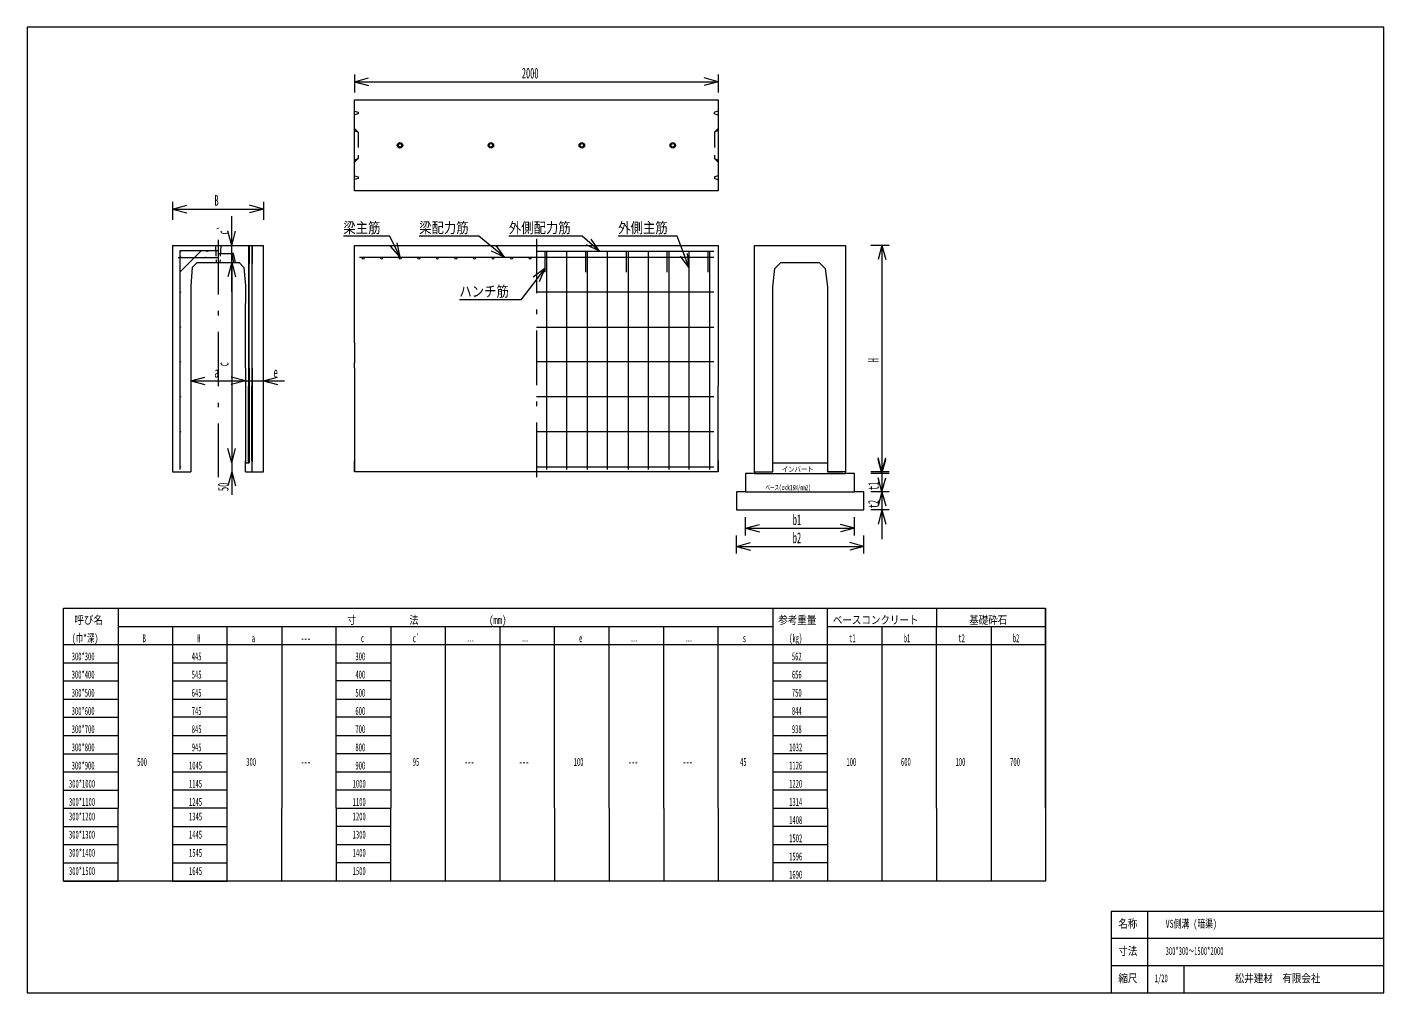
# Model space of a CAD drawing. Units: millimetres, scale not verified. Extents: x 255 to 7715, y 190 to 5500.
import ezdxf
from ezdxf.enums import TextEntityAlignment as Align

# ---------------------------------------------------------------- set-up
doc = ezdxf.new("R2010")
doc.units = ezdxf.units.MM
doc.header["$LTSCALE"] = 10
for name, pattern in [('USER1', [50.5, 30, -9, 2.5, -9]), ('USER2', [8, 6, -2]), ('USER3', [12.6, 8.4, -4.2])]:
    doc.linetypes.add(name, pattern=pattern)
for name, color, linetype, lineweight in [('1', 7, 'Continuous', 18), ('10', 3, 'Continuous', 18), ('17', 7, 'Continuous', 18), ('18', 7, 'Continuous', 18), ('2', 7, 'Continuous', 18), ('5', 7, 'Continuous', 18), ('6', 7, 'Continuous', 18)]:
    doc.layers.add(name, color=color, linetype=linetype, lineweight=lineweight)
doc.styles.add('ＭＳ ゴシック', font='')
doc.styles.get('ＭＳ ゴシック').set_extended_font_data('MS Gothic')

msp = doc.modelspace()

# ---------------------------------------------------------------- linework, layer by layer
at = {"layer": '1'}
for p, q in [((255, 5500), (255, 190)), ((7715, 5500), (255, 5500)), ((7715, 190), (7715, 5500)), ((2055, 5240), (2055, 5140)), ((4055, 5240), (4055, 5140)), ((2055, 5200), (2132.27, 5220.71)), ((2055, 5200), (4055, 5200)), ((2055, 5200), (2132.27, 5179.29)), ((4055, 5200), (3977.73, 5220.71)), ((4055, 5200), (3977.73, 5179.29)), ((2055, 5100), (4055, 5100)), ((2055, 4600), (2055, 5100)), ((4055, 5100), (4055, 4600)), ((2055, 5037.5), (2075, 5032.5)), ((2075, 5022.5), (2055, 5017.5)), ((2075, 5032.5), (2075, 5022.5)), ((4055, 5037.5), (4035, 5032.5)), ((4035, 5022.5), (4035, 5032.5)), ((4035, 5022.5), (4055, 5017.5)), ((2055, 4682.5), (2075, 4677.5)), ((2075, 4667.5), (2055, 4662.5)), ((2075, 4677.5), (2075, 4667.5)), ((4055, 4682.5), (4035, 4677.5)), ((4035, 4677.5), (4035, 4667.5)), ((4035, 4667.5), (4055, 4662.5)), ((4055, 4600), (2055, 4600)), ((1055, 4540), (1055, 4440)), ((1055, 4500), (1132.27, 4520.71)), ((1055, 4500), (1555, 4500)), ((1055, 4500), (1132.27, 4479.29)), ((1555, 4500), (1477.73, 4520.71)), ((1555, 4500), (1477.73, 4479.29)), ((1555, 4540), (1555, 4440)), ((1380, 4045), (1380, 4460)), ((1380, 4300), (1359.29, 4377.27)), ((1380, 4300), (1400.71, 4377.27)), ((1055, 4300), (1555, 4300)), ((1055, 4300), (1055, 3055)), ((1212.57, 4270), (1095, 4152.43)), ((1305, 4255), (1380, 4255)), ((1380, 4253), (1305, 4253)), ((1390, 4255), (1380, 4255)), ((1380, 4253), (1390, 4255)), ((1380, 4253), (1390, 4205)), ((1400, 4205), (1390, 4255)), ((1473, 4300), (1473, 4200)), ((1475, 4300), (1475, 4200)), ((1490, 4300), (1490, 4200)), ((1492, 4300), (1492, 4200)), ((1555, 3055), (1555, 4300)), ((2055, 4300), (4055, 4300)), ((2055, 3765), (2055, 4300)), ((3101, 4268), (3101, 4152.43)), ((3325, 4268), (3325, 4152.43)), ((3549, 4268), (3549, 4152.43)), ((3773, 4268), (3773, 4152.43)), ((3997, 4268), (3997, 4152.43)), ((4055, 4300), (4055, 3765)), ((4255, 3055), (4255, 4300)), ((4255, 4300), (4755, 4300)), ((4755, 4300), (4755, 3055)), ((4995, 4300), (4895, 4300)), ((4955, 4300), (4934.29, 4222.73)), ((4955, 4300), (4955, 3055)), ((4955, 4300), (4975.71, 4222.73)), ((1163, 4178), (1155, 4078)), ((1190, 4205), (1163, 4178)), ((1190, 4205), (1425, 4205)), ((1380, 4205), (1359.29, 4127.73)), ((1380, 4205), (1359.29, 4127.73)), ((1380, 4205), (1380, 3105)), ((1380, 4205), (1400.71, 4127.73)), ((1380, 4205), (1400.71, 4127.73)), ((1420, 4205), (1447, 4178)), ((1447, 4178), (1455, 4078)), ((1473, 4200), (1473, 3625)), ((1475, 3625), (1475, 4200)), ((1490, 4200), (1490, 3625)), ((1492, 3625), (1492, 4200)), ((4367, 4172), (4400, 4205)), ((4400, 4205), (4610, 4205)), ((4610, 4205), (4643, 4172)), ((3101, 4173.78), (2968.83, 4000)), ((3101, 4173.78), (3037.74, 4124.81)), ((3101, 4173.78), (3070.7, 4099.74)), ((4355, 4072), (4367, 4172)), ((4643, 4172), (4655, 4072)), ((1155, 4078), (1155, 3981)), ((1455, 4078), (1455, 3981)), ((4355, 4060), (4355, 4072)), ((4355, 3055), (4355, 4060)), ((4655, 4072), (4655, 4060)), ((4655, 4060), (4655, 3055)), ((1155, 3981), (1155, 3625)), ((1455, 3625), (1455, 3981)), ((2968.83, 4000), (2631.7, 4000)), ((2055, 3765), (2055, 3655)), ((4055, 3765), (4055, 3655)), ((1155, 3625), (1155, 3525)), ((1455, 3625), (1455, 3525)), ((1473, 3625), (1473, 3525)), ((1475, 3625), (1475, 3525)), ((1490, 3625), (1490, 3525)), ((1492, 3625), (1492, 3525)), ((2055, 3625), (2055, 3655)), ((2055, 3625), (2055, 3525)), ((4055, 3655), (4055, 3625)), ((4055, 3625), (4055, 3525)), ((1155, 3555), (1232.27, 3575.71)), ((1155, 3555), (1455, 3555)), ((1155, 3555), (1232.27, 3534.29)), ((1155, 3525), (1155, 3055)), ((1295, 3555), (1670.05, 3555)), ((1455, 3555), (1377.73, 3575.71)), ((1455, 3555), (1377.73, 3575.71)), ((1455, 3555), (1377.73, 3534.29)), ((1455, 3555), (1377.73, 3534.29)), ((1455, 3525), (1455, 3111.3)), ((1473, 3105), (1473, 3525)), ((1475, 3525), (1475, 3105)), ((1490, 3115), (1490, 3525)), ((1492, 3525), (1492, 3109.56)), ((1555, 3555), (1632.27, 3575.71)), ((1555, 3555), (1632.27, 3534.29)), ((2055, 3525), (2055, 3055)), ((4055, 3055), (4055, 3525)), ((1380, 3265), (1380, 2929.21)), ((1380, 3105), (1359.29, 3182.27)), ((1380, 3105), (1359.29, 3182.27)), ((1380, 3105), (1400.71, 3182.27)), ((1380, 3105), (1400.71, 3182.27)), ((4955, 3205), (4955, 2785)), ((1155, 3115), (1155, 3055)), ((1155, 3115), (1155, 3055)), ((1455, 3055), (1455, 3115)), ((1455, 3115), (1455, 3105)), ((1455, 3105), (1475, 3105)), ((1473, 3115), (1473, 3105)), ((1475, 3105), (1475, 3115)), ((1475, 3115), (1475, 3105)), ((1490, 3115), (1490, 3055)), ((1490, 3115), (1490, 3104.34)), ((1492, 3055), (1492, 3115)), ((1492, 3115), (1492, 3109.56)), ((2055, 3055), (2055, 3115)), ((2055, 3115), (2055, 3055)), ((4055, 3115), (4055, 3055)), ((4055, 3115), (4055, 3055)), ((4955, 3055), (4934.29, 3132.27)), ((4955, 3045), (4934.29, 3122.27)), ((4955, 3055), (4975.71, 3132.27)), ((4955, 3045), (4975.71, 3122.27)), ((4955, 3105), (4955, 2685)), ((1055, 3055), (1155, 3055)), ((1380, 3055), (1359.29, 2977.73)), ((1380, 3055), (1400.71, 2977.73)), ((1455, 3055), (1555, 3055)), ((4055, 3055), (2055, 3055)), ((4255, 3055), (4355, 3055)), ((4270, 3055), (4355, 3055)), ((4655, 3055), (4740, 3055)), ((4755, 3055), (4655, 3055)), ((4995, 3055), (4895, 3055)), ((4995, 3045), (4895, 3045)), ((4955, 2945), (4934.29, 3022.27)), ((4955, 2945), (4975.71, 3022.27)), ((4995, 2945), (4895, 2945)), ((4995, 2945), (4895, 2945)), ((4955, 2945), (4934.29, 2867.73)), ((4955, 2945), (4975.71, 2867.73)), ((4995, 2845), (4895, 2845)), ((4955, 2845), (4934.29, 2767.73)), ((4955, 2845), (4975.71, 2767.73)), ((4205, 2705), (4205, 2805)), ((4205, 2745), (4282.27, 2765.71)), ((4805, 2745), (4727.73, 2765.71)), ((4805, 2705), (4805, 2805)), ((4155, 2605), (4155, 2705)), ((4205, 2745), (4805, 2745)), ((4205, 2745), (4282.27, 2724.29)), ((4805, 2745), (4727.73, 2724.29)), ((4855, 2605), (4855, 2705)), ((4155, 2645), (4232.27, 2665.71)), ((4155, 2645), (4855, 2645)), ((4155, 2645), (4232.27, 2624.29)), ((4855, 2645), (4777.73, 2665.71)), ((4855, 2645), (4777.73, 2624.29)), ((455, 2305), (5855, 2305)), ((455, 1205), (455, 2305)), ((455, 805), (455, 2305)), ((455, 2305), (5855, 2305)), ((755, 2305), (755, 1205)), ((755, 2305), (755, 1205)), ((4355, 2305), (4355, 1205)), ((4655, 1205), (4655, 2305)), ((5255, 2305), (5255, 2205)), ((5855, 1205), (5855, 2305)), ((5855, 2305), (5855, 805)), ((755, 2205), (4355, 2205)), ((1055, 2205), (1055, 1205)), ((1355, 1205), (1355, 2205)), ((1655, 2205), (1655, 1205)), ((1955, 1205), (1955, 2205)), ((2255, 2205), (2255, 1205)), ((2555, 1205), (2555, 2205)), ((2855, 2205), (2855, 1205)), ((3155, 1205), (3155, 2205)), ((3455, 1205), (3455, 2205)), ((3755, 1205), (3755, 2205)), ((4055, 1205), (4055, 2205)), ((4655, 2205), (5255, 2205)), ((4955, 2205), (4955, 1205)), ((5255, 2205), (5855, 2205)), ((5255, 1205), (5255, 2205)), ((5555, 2205), (5555, 1205)), ((455, 2105), (5855, 2105)), ((455, 2105), (5855, 2105)), ((455, 2005), (755, 2005)), ((1055, 2005), (1355, 2005)), ((1955, 2005), (2255, 2005)), ((4355, 2005), (4655, 2005)), ((455, 1905), (755, 1905)), ((1055, 1905), (1355, 1905)), ((2255, 1905), (1955, 1905)), ((4355, 1905), (4655, 1905)), ((455, 1805), (755, 1805)), ((1055, 1805), (1355, 1805)), ((1955, 1805), (2255, 1805)), ((4355, 1805), (4655, 1805)), ((455, 1705), (755, 1705)), ((1355, 1705), (1055, 1705)), ((2255, 1705), (1955, 1705)), ((4655, 1705), (4355, 1705)), ((455, 1605), (755, 1605)), ((1055, 1605), (1355, 1605)), ((1955, 1605), (2255, 1605)), ((4355, 1605), (4655, 1605)), ((455, 1505), (755, 1505)), ((1355, 1505), (1055, 1505)), ((2255, 1505), (1955, 1505)), ((4655, 1505), (4355, 1505)), ((455, 1405), (755, 1405)), ((1055, 1405), (1355, 1405)), ((1955, 1405), (2255, 1405)), ((4355, 1405), (4655, 1405)), ((455, 1305), (755, 1305)), ((1355, 1305), (1055, 1305)), ((2255, 1305), (1955, 1305)), ((4655, 1305), (4355, 1305)), ((455, 1205), (755, 1205)), ((455, 805), (455, 1205)), ((755, 805), (755, 1205)), ((755, 805), (755, 1205)), ((1055, 1205), (1055, 805)), ((1355, 1205), (1055, 1205)), ((1355, 805), (1355, 1205)), ((1655, 805), (1655, 1205)), ((1955, 1205), (1955, 805)), ((1955, 1205), (2255, 1205)), ((2255, 805), (2255, 1205)), ((2555, 805), (2555, 1205)), ((2855, 1205), (2855, 805)), ((3155, 1205), (3155, 805)), ((3455, 1205), (3455, 805)), ((3755, 1205), (3755, 805)), ((4055, 1205), (4055, 805)), ((4355, 1205), (4355, 805)), ((4355, 1205), (4655, 1205)), ((4655, 1205), (4655, 805)), ((4955, 1205), (4955, 805)), ((5255, 1205), (5255, 805)), ((5555, 1205), (5555, 805)), ((455, 1105), (755, 1105)), ((1055, 1105), (1355, 1105)), ((2255, 1105), (1955, 1105)), ((4655, 1105), (4355, 1105)), ((455, 1005), (755, 1005)), ((1055, 1005), (1355, 1005)), ((1955, 1005), (2255, 1005)), ((4355, 1005), (4655, 1005)), ((455, 905), (755, 905)), ((1055, 905), (1355, 905)), ((2255, 905), (1955, 905)), ((4655, 905), (4355, 905)), ((455, 805), (755, 805)), ((5855, 805), (455, 805)), ((1055, 805), (1355, 805)), ((6215, 640), (7715, 640)), ((6215, 640), (6215, 190)), ((6415, 640), (6415, 190)), ((6215, 490), (7715, 490)), ((6215, 340), (7715, 340)), ((6615, 340), (6615, 190)), ((255, 190), (7715, 190))]:
    msp.add_line(p, q, dxfattribs=at)
at = {"layer": '1', "linetype": 'USER3'}
for p, q in [((2055, 4942), (2075, 4922)), ((2055, 4932), (2075, 4922)), ((4055, 4942), (4035, 4922)), ((4055, 4932), (4035, 4922)), ((2075, 4922), (2075, 4778)), ((4035, 4922), (4035, 4778)), ((2075, 4778), (2055, 4768)), ((2075, 4778), (2055, 4758)), ((4035, 4778), (4055, 4768)), ((4035, 4778), (4055, 4758))]:
    msp.add_line(p, q, dxfattribs=at)
at = {"layer": '1', "linetype": 'USER1'}
for p, q in [((1305, 4330), (1305, 3091.69)), ((3055, 4336.6), (3055, 3525)), ((3055, 4336.6), (3055, 3025)), ((1305, 3115), (1305, 3025)), ((3055, 3115), (3055, 3025))]:
    msp.add_line(p, q, dxfattribs=at)
at = {"layer": '1', "linetype": 'USER2'}
for p, q in [((1290, 4300), (1295, 4205)), ((1320, 4300), (1315, 4205))]:
    msp.add_line(p, q, dxfattribs=at)
at = {"layer": '1'}
for centre, radius in [((2305, 4850), 15), ((2305, 4850), 10), ((2805, 4850), 15), ((2805, 4850), 10), ((3305, 4850), 15), ((3305, 4850), 10), ((3805, 4850), 15), ((3805, 4850), 10)]:
    msp.add_circle(centre, radius, dxfattribs=at)
at = {"layer": '10'}
for p, q in [((4205, 2945), (4155, 2945)), ((4155, 2945), (4155, 2845)), ((4855, 2945), (4805, 2945)), ((4855, 2845), (4855, 2945)), ((4155, 2845), (4855, 2845))]:
    msp.add_line(p, q, dxfattribs=at)
at = {"layer": '17'}
for p, q in [((3306.5, 4350), (2903.72, 4350)), ((3402.06, 4268), (3306.5, 4350)), ((3402.06, 4268), (3356.9, 4334.03)), ((3055, 4268), (4030, 4268)), ((3402.06, 4268), (3329.93, 4302.61)), ((3055, 4235), (4030, 4235)), ((4030, 4043), (3055, 4043)), ((3055, 3851), (4030, 3851)), ((4030, 3659), (3055, 3659)), ((4030, 3467), (3055, 3467)), ((4030, 3275), (3055, 3275)), ((3055, 3083), (4030, 3083)), ((4255, 3045), (4205, 3045)), ((4205, 3045), (4205, 2945)), ((4805, 3045), (4755, 3045)), ((4805, 2945), (4805, 3045)), ((4205, 2945), (4805, 2945))]:
    msp.add_line(p, q, dxfattribs=at)
for centre in [(1097, 4268), (1245, 4268), (1097, 4043), (1097, 3851), (1097, 3659), (1097, 3467), (1097, 3275), (1097, 3083)]:
    msp.add_circle(centre, 2, dxfattribs=at)
at = {"layer": '18'}
for p, q in [((3828.58, 4350), (3505, 4350)), ((3895, 4176.69), (3828.58, 4350)), ((1095, 4270), (1095, 3068)), ((1305, 4270), (1095, 4270)), ((3111, 4270), (3111, 3068)), ((3223, 3068), (3223, 4270)), ((3335, 4270), (3335, 3068)), ((3447, 3068), (3447, 4270)), ((3559, 4270), (3559, 3068)), ((3671, 3068), (3671, 4270)), ((3783, 4270), (3783, 3068)), ((3895, 4176.69), (3886.68, 4256.26)), ((3895, 3068), (3895, 4270)), ((4007, 4270), (4007, 3068)), ((3895, 4176.69), (3848.01, 4241.44)), ((4355, 3105), (4655, 3105)), ((4255, 3055), (4255, 3045)), ((4255, 3045), (4755, 3045)), ((4755, 3045), (4755, 3055))]:
    msp.add_line(p, q, dxfattribs=at)
at = {"layer": '2'}
for centre in [(1102.17, 4234), (1237, 4234)]:
    msp.add_circle(centre, 2, dxfattribs=at)
at = {"layer": '5'}
for p, q in [((2738.38, 4350), (2410.57, 4350)), ((2880.55, 4235), (2738.38, 4350)), ((2880.55, 4235), (2807.45, 4267.5)), ((2880.55, 4235), (2833.5, 4299.7)), ((2082.5, 4235), (3055, 4235))]:
    msp.add_line(p, q, dxfattribs=at)
at = {"layer": '6'}
for p, q in [((2248.92, 4350), (1993.74, 4350)), ((2306.5, 4235), (2248.92, 4350)), ((2306.5, 4235), (2253.39, 4294.83)), ((2306.5, 4235), (2290.42, 4313.37)), ((1305, 4232), (1085, 4232))]:
    msp.add_line(p, q, dxfattribs=at)
for centre in [(2102.5, 4230), (2204.5, 4230), (2306.5, 4230), (2408.5, 4230), (2510.5, 4230), (2612.5, 4230), (2714.5, 4230), (2816.5, 4230), (2918.5, 4230), (3020.5, 4230)]:
    msp.add_circle(centre, 5, dxfattribs=at)

# ---------------------------------------------------------------- texts
at = {"layer": '1', "style": 'ＭＳ ゴシック'}
for s, height, width, p in [('2000', 58.65, 0.5, (2975, 5200)), ('B', 58.65, 0.5, (1285, 4500)), ('ハンチ筋', 58.65, 0.85, (2631.7, 4000)), ('a', 58.65, 0.5, (1285, 3555)), ('e', 58.65, 0.5, (1610.05, 3555)), ('b1', 58.65, 0.5, (4465, 2745)), ('b2', 58.65, 0.5, (4465, 2645)), ('呼び名', 43.99, 0.85, (515, 2205)), ('寸\u3000\u3000    \u3000\u3000法\u3000        \u3000\u3000\u3000(mm)', 43.99, 0.8, (2015, 2205)), ('参考重量', 43.99, 0.85, (4385, 2205)), ('ベースコンクリート', 43.99, 0.85, (4685, 2205)), ('基礎砕石', 43.99, 0.85, (5435, 2205)), ('(巾*深)', 43.99, 0.65, (500, 2105)), ('c`', 43.99, 0.5, (2375, 2105)), ('(kg)', 43.99, 0.5, (4445, 2105)), ('b1', 43.99, 0.5, (5075, 2105)), ('b2', 43.99, 0.5, (5675, 2105)), ('B', 43.99, 0.5, (890, 2105)), ('H', 43.99, 0.5, (1190, 2105)), ('a', 43.99, 0.5, (1490, 2105)), ('---', 43.99, 0.5, (1760, 2105)), ('c', 43.99, 0.5, (2090, 2105)), ('---', 29.33, 0.5, (2675, 2105)), ('---', 29.33, 0.5, (2975, 2105)), ('e', 43.99, 0.5, (3290, 2105)), ('---', 29.33, 0.5, (3575, 2105)), ('---', 29.33, 0.5, (3875, 2105)), ('s', 43.99, 0.5, (4190, 2105)), ('t1', 43.99, 0.5, (4775, 2105)), ('t2', 43.99, 0.5, (5375, 2105)), ('300*300', 43.99, 0.5, (500, 2005)), ('445', 43.99, 0.5, (1160, 2005)), ('300', 43.99, 0.5, (2060, 2005)), ('562', 43.99, 0.5, (4460, 2005)), ('300*400', 43.99, 0.5, (500, 1905)), ('545', 43.99, 0.5, (1160, 1905)), ('400', 43.99, 0.5, (2060, 1905)), ('656', 43.99, 0.5, (4460, 1905)), ('300*500', 43.99, 0.5, (500, 1805)), ('645', 43.99, 0.5, (1160, 1805)), ('500', 43.99, 0.5, (2060, 1805)), ('750', 43.99, 0.5, (4460, 1805)), ('300*600', 43.99, 0.5, (500, 1705)), ('745', 43.99, 0.5, (1160, 1705)), ('600', 43.99, 0.5, (2060, 1705)), ('844', 43.99, 0.5, (4460, 1705)), ('300*700', 43.99, 0.5, (500, 1605)), ('845', 43.99, 0.5, (1160, 1605)), ('700', 43.99, 0.5, (2060, 1605)), ('938', 43.99, 0.5, (4460, 1605)), ('300*800', 43.99, 0.5, (500, 1505)), ('945', 43.99, 0.5, (1160, 1505)), ('800', 43.99, 0.5, (2060, 1505)), ('1032', 43.99, 0.5, (4445, 1505)), ('300*900', 43.99, 0.5, (500, 1405)), ('500', 43.99, 0.5, (860, 1425)), ('1045', 43.99, 0.5, (1145, 1405)), ('300', 43.99, 0.5, (1460, 1425)), ('---', 43.99, 0.5, (1760, 1425)), ('900', 43.99, 0.5, (2060, 1405)), ('95', 43.99, 0.5, (2375, 1425)), ('---', 43.99, 0.5, (2660, 1425)), ('---', 43.99, 0.5, (2960, 1425)), ('100', 43.99, 0.5, (3260, 1425)), ('---', 43.99, 0.5, (3560, 1425)), ('---', 43.99, 0.5, (3860, 1425)), ('45', 43.99, 0.5, (4175, 1425)), ('1126', 43.99, 0.5, (4445, 1405)), ('100', 43.99, 0.5, (4760, 1425)), ('600', 43.99, 0.5, (5060, 1425)), ('100', 43.99, 0.5, (5360, 1425)), ('700', 43.99, 0.5, (5660, 1425)), ('300*1000', 43.99, 0.5, (485, 1305)), ('1145', 43.99, 0.5, (1145, 1305)), ('1000', 43.99, 0.5, (2045, 1305)), ('1220', 43.99, 0.5, (4445, 1305)), ('300*1100', 43.99, 0.5, (485, 1205)), ('1245', 43.99, 0.5, (1145, 1205)), ('1100', 43.99, 0.5, (2045, 1205)), ('1314', 43.99, 0.5, (4445, 1205)), ('300*1200', 43.99, 0.5, (485, 1125)), ('1345', 43.99, 0.5, (1145, 1125)), ('1200', 43.99, 0.5, (2045, 1125)), ('1408', 43.99, 0.5, (4445, 1105)), ('300*1300', 43.99, 0.5, (485, 1025)), ('1445', 43.99, 0.5, (1145, 1025)), ('1300', 43.99, 0.5, (2045, 1025)), ('1502', 43.99, 0.5, (4445, 1005)), ('300*1400', 43.99, 0.5, (485, 925)), ('1545', 43.99, 0.5, (1145, 925)), ('1400', 43.99, 0.5, (2045, 925)), ('1596', 43.99, 0.5, (4445, 905)), ('300*1500', 43.99, 0.5, (485, 825)), ('1645', 43.99, 0.5, (1145, 825)), ('1500', 43.99, 0.5, (2045, 825)), ('1690', 43.99, 0.5, (4445, 805)), ('名称', 43.99, 0.85, (6255, 535)), ('VS側溝 (暗渠)', 43.99, 0.7, (6515, 535)), ('寸法', 43.99, 0.85, (6255, 385)), ('300*300～1500*2000', 43.99, 0.5, (6515, 385)), ('縮尺', 43.99, 0.85, (6255, 235)), ('松井建材\u3000有限会社', 43.99, 0.85, (6895, 235)), ('1/20', 43.99, 0.5, (6455, 235))]:
    msp.add_text(s, height=height, dxfattribs=dict(at, width=width)).set_placement(p, align=Align.BOTTOM_LEFT)
at = {"layer": '1', "style": 'ＭＳ ゴシック', "width": 0.5}
for s, p in [('c`', (1380, 4360)), ('H', (4955, 3657.5)), ('c', (1380, 3635)), ('50', (1380, 2949.21)), ('t1', (4955, 2955)), ('t2', (4955, 2855))]:
    msp.add_text(s, height=58.65, rotation=90, dxfattribs=at).set_placement(p, align=Align.BOTTOM_LEFT)
at = {"layer": '17', "style": 'ＭＳ ゴシック'}
for s, height, width, p in [('外側配力筋', 58.65, 0.85, (2903.72, 4350)), ('ベース(σck16N/mm2)', 29.33, 0.6, (4315, 2945))]:
    msp.add_text(s, height=height, dxfattribs=dict(at, width=width)).set_placement(p, align=Align.BOTTOM_LEFT)
at = {"layer": '18', "style": 'ＭＳ ゴシック', "width": 0.85}
for s, height, p in [('外側主筋', 58.65, (3505, 4350)), ('インバート', 29.33, (4405, 3045))]:
    msp.add_text(s, height=height, dxfattribs=at).set_placement(p, align=Align.BOTTOM_LEFT)
at = {"layer": '5', "style": 'ＭＳ ゴシック', "width": 0.85}
msp.add_text('梁配力筋', height=58.65, dxfattribs=at).set_placement((2410.57, 4350), align=Align.BOTTOM_LEFT)
at = {"layer": '6', "style": 'ＭＳ ゴシック', "width": 0.85}
msp.add_text('梁主筋', height=58.65, dxfattribs=at).set_placement((1993.74, 4350), align=Align.BOTTOM_LEFT)

doc.saveas('drawing.dxf')
